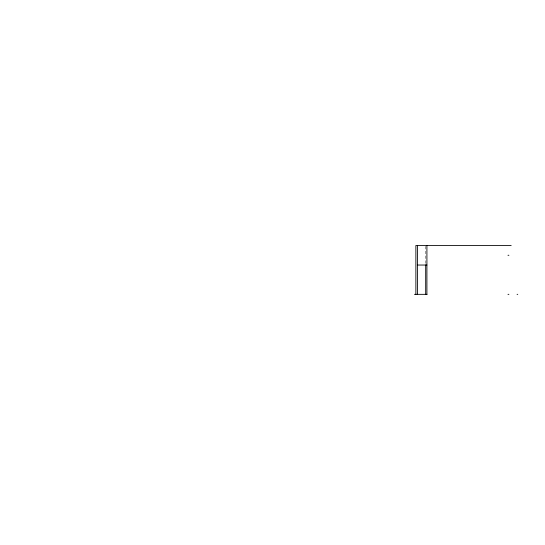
<?xml version="1.0" encoding="UTF-8"?>
<svg xmlns="http://www.w3.org/2000/svg" width="545" height="545" viewBox="0 0 545 545"><rect width="100%" height="100%" fill="white"/><g stroke="black" fill="none" stroke-linecap="round" stroke-linejoin="round"><path stroke-width="0.41" stroke-dasharray="2.73 2.04" d="M425.686 246.34L425.686 264.189"/><path stroke-width="0.82" d="M511.19 245.427L415.876 245.502L415.876 294.341M507.981 255.271L508.901 255.271M417.504 265.04L426.912 265.04M414.452 294.341L427.062 294.341M507.981 294.341L508.901 294.341M517.069 294.341L517.75 294.341M426.912 245.427L426.912 294.341M425.686 264.87L425.686 294.341M417.504 245.502L417.504 294.341"/></g></svg>
